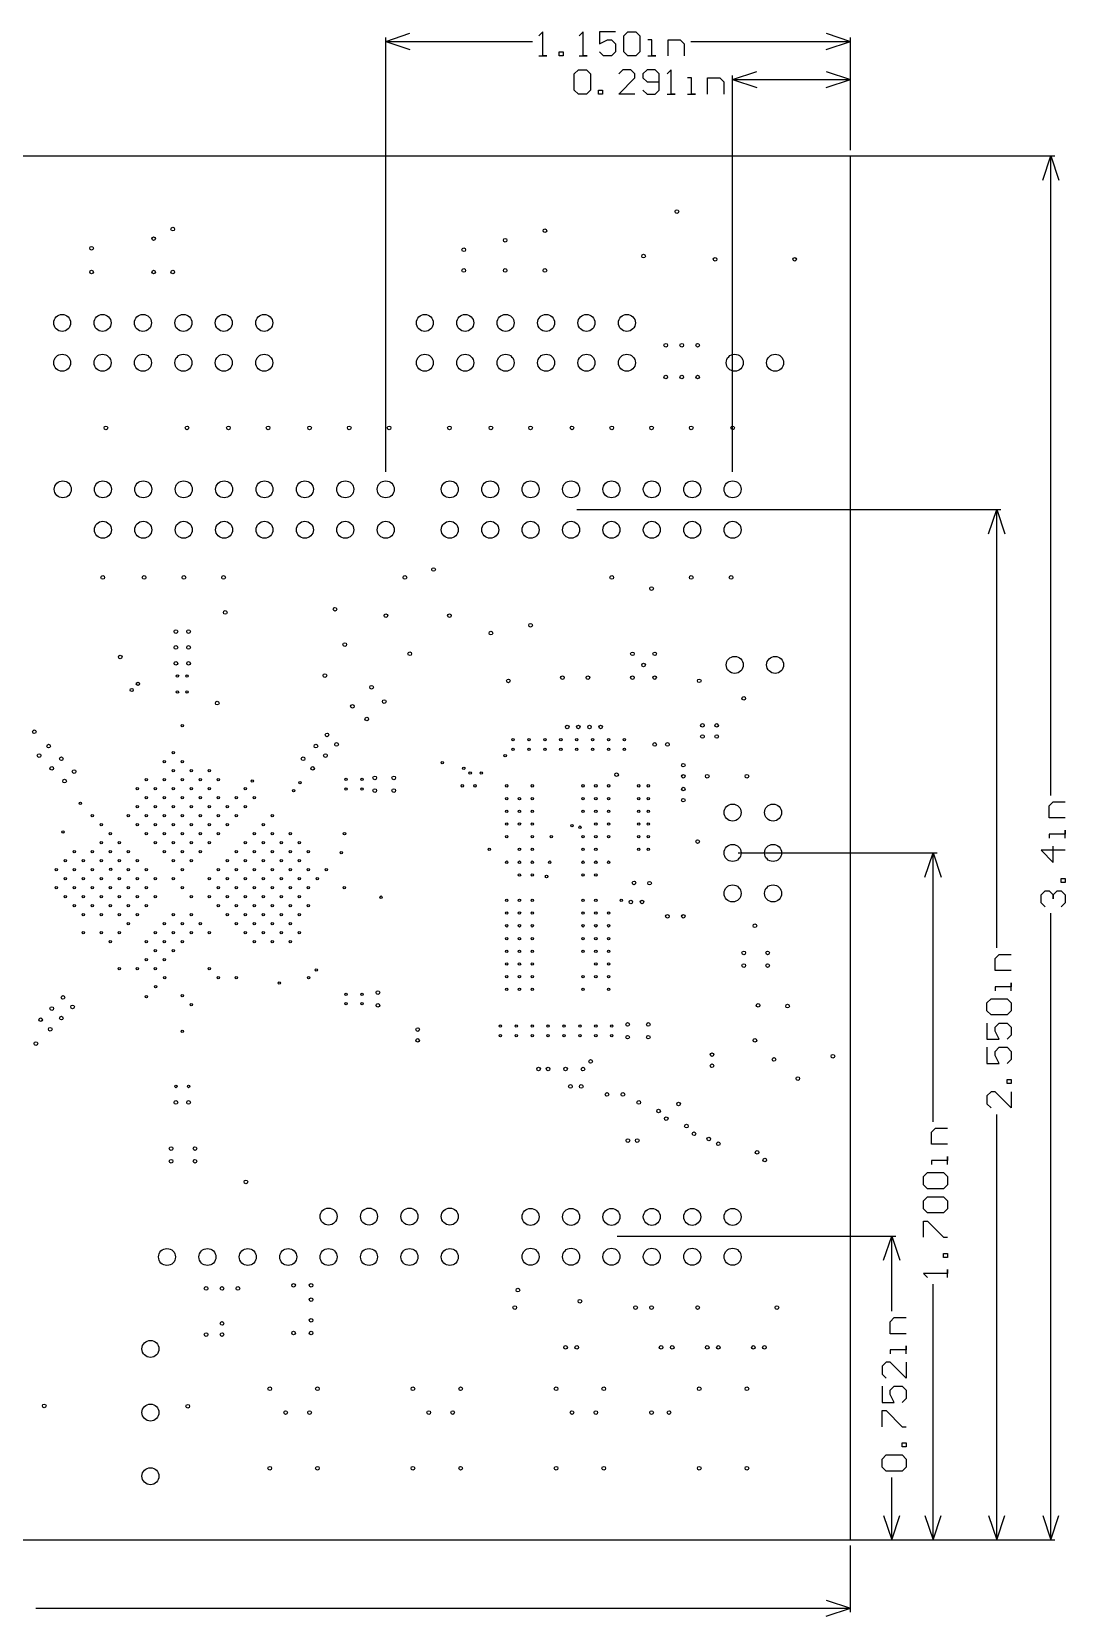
# Model space of a CAD drawing. Header units: millimetres. Extents: x 19 to 148, y 20 to 120.
# Drawn here: x 82.9 to 147.9, y 20.6 to 120.2 of the extents above; entities that cross this region are included whole.
import ezdxf

# ---------------------------------------------------------------- set-up
doc = ezdxf.new("R2010")
doc.units = ezdxf.units.MM
for name, color, linetype in [('Mechanical1', 6, 'Continuous'), ('PadHoleLayer', 156, 'Continuous'), ('ViaHoleLayer', 16, 'Continuous')]:
    doc.layers.add(name, color=color, linetype=linetype)

msp = doc.modelspace()

# ---------------------------------------------------------------- linework, layer by layer
at = {"layer": 'Mechanical1'}
for p, q in [((105.19, 119.6), (106.714, 120.108)), ((105.19, 92.531), (105.19, 119.854)), ((105.19, 119.6), (106.714, 119.092)), ((105.19, 119.6), (114.412, 119.6)), ((115.072, 120.209), (114.818, 119.955)), ((115.072, 118.686), (115.072, 120.209)), ((117.611, 120.209), (117.357, 119.955)), ((117.611, 118.686), (117.611, 120.209)), ((119.643, 120.209), (118.627, 120.209)), ((118.627, 120.209), (118.627, 119.448)), ((118.627, 119.448), (119.135, 119.702)), ((119.135, 119.702), (119.389, 119.702)), ((119.389, 119.702), (119.643, 119.448)), ((120.15, 119.955), (120.404, 120.209)), ((120.15, 118.94), (120.15, 119.955)), ((120.404, 120.209), (120.912, 120.209)), ((120.912, 120.209), (121.166, 119.955)), ((121.166, 119.955), (121.166, 118.94)), ((121.928, 119.702), (121.674, 119.702)), ((121.928, 118.686), (121.928, 119.702)), ((122.943, 118.686), (122.943, 119.702)), ((122.943, 119.702), (123.705, 119.702)), ((123.705, 119.702), (123.959, 119.448)), ((124.366, 119.6), (134.4, 119.6)), ((132.876, 120.108), (134.4, 119.6)), ((132.876, 119.092), (134.4, 119.6)), ((134.4, 112.754), (134.4, 119.854)), ((114.818, 118.686), (115.326, 118.686)), ((115.326, 118.686), (115.072, 118.686)), ((116.088, 118.686), (116.088, 118.94)), ((116.088, 118.94), (116.342, 118.94)), ((116.342, 118.686), (116.088, 118.686)), ((116.342, 118.94), (116.342, 118.686)), ((117.357, 118.686), (117.865, 118.686)), ((117.865, 118.686), (117.611, 118.686)), ((118.881, 118.686), (118.627, 118.94)), ((119.389, 118.686), (118.881, 118.686)), ((119.643, 118.94), (119.389, 118.686)), ((119.643, 119.448), (119.643, 118.94)), ((120.404, 118.686), (120.15, 118.94)), ((120.912, 118.686), (120.404, 118.686)), ((121.166, 118.94), (120.912, 118.686)), ((121.674, 118.686), (122.182, 118.686)), ((122.182, 118.686), (121.928, 118.686)), ((123.959, 119.448), (123.959, 118.686)), ((117.046, 117.555), (117.3, 117.809)), ((117.046, 116.54), (117.046, 117.555)), ((117.3, 117.809), (117.808, 117.809)), ((117.808, 117.809), (118.062, 117.555)), ((118.062, 117.555), (118.062, 116.54)), ((120.093, 117.809), (119.839, 117.555)), ((120.601, 117.809), (120.093, 117.809)), ((120.855, 117.555), (120.601, 117.809)), ((120.855, 117.302), (120.855, 117.555)), ((121.617, 117.809), (121.363, 117.555)), ((121.363, 117.555), (121.363, 117.302)), ((122.125, 117.809), (121.617, 117.809)), ((122.379, 117.555), (122.125, 117.809)), ((122.379, 116.54), (122.379, 117.555)), ((123.14, 117.809), (122.886, 117.555)), ((123.14, 116.286), (123.14, 117.809)), ((127, 117.2), (128.524, 117.708)), ((132.876, 117.708), (134.4, 117.2)), ((119.839, 116.286), (120.855, 117.302)), ((121.363, 117.302), (121.617, 117.048)), ((121.617, 117.048), (122.379, 117.048)), ((124.41, 117.302), (124.156, 117.302)), ((124.41, 116.286), (124.41, 117.302)), ((125.426, 116.286), (125.426, 117.302)), ((125.426, 117.302), (126.187, 117.302)), ((126.187, 117.302), (126.441, 117.048)), ((126.441, 117.048), (126.441, 116.286)), ((127, 92.531), (127, 117.454)), ((127, 117.2), (128.524, 116.692)), ((127, 117.2), (130.7, 117.2)), ((130.7, 117.2), (134.4, 117.2)), ((132.876, 116.692), (134.4, 117.2)), ((134.4, 112.754), (134.4, 117.454)), ((117.3, 116.286), (117.046, 116.54)), ((117.808, 116.286), (117.3, 116.286)), ((118.062, 116.54), (117.808, 116.286)), ((118.57, 116.286), (118.57, 116.54)), ((118.57, 116.54), (118.824, 116.54)), ((118.824, 116.286), (118.57, 116.286)), ((118.824, 116.54), (118.824, 116.286)), ((120.855, 116.286), (119.839, 116.286)), ((121.363, 116.54), (121.617, 116.286)), ((121.617, 116.286), (122.125, 116.286)), ((122.125, 116.286), (122.379, 116.54)), ((122.886, 116.286), (123.394, 116.286)), ((123.394, 116.286), (123.14, 116.286)), ((124.156, 116.286), (124.664, 116.286)), ((124.664, 116.286), (124.41, 116.286)), ((25.4, 112.4), (93.98, 112.4)), ((25.781, 112.4), (147.254, 112.4)), ((93.98, 112.4), (134.4, 112.4)), ((134.4, 25.4), (134.4, 112.4)), ((146.492, 110.876), (147, 112.4)), ((147, 112.4), (147.508, 110.876)), ((147, 72.201), (147, 112.4)), ((117.195, 90.17), (143.854, 90.17)), ((143.092, 88.646), (143.6, 90.17)), ((143.6, 90.17), (144.108, 88.646)), ((143.6, 62.609), (143.6, 90.17)), ((146.898, 71.541), (147.152, 71.795)), ((147.152, 71.795), (147.914, 71.795)), ((146.898, 70.779), (146.898, 71.541)), ((147.914, 70.779), (146.898, 70.779)), ((147.914, 69.763), (146.898, 69.763)), ((146.898, 69.763), (146.898, 69.509)), ((147.914, 69.509), (147.914, 70.017)), ((147.914, 70.017), (147.914, 69.763)), ((147.914, 68.748), (146.391, 68.748)), ((146.391, 68.748), (147.152, 67.986)), ((147.152, 67.986), (147.152, 69.001)), ((127.355, 68.58), (139.854, 68.58)), ((139.092, 67.056), (139.6, 68.58)), ((139.6, 68.58), (140.108, 67.056)), ((139.6, 51.687), (139.6, 68.58)), ((147.66, 66.716), (147.66, 66.97)), ((147.66, 66.97), (147.914, 66.97)), ((147.914, 66.97), (147.914, 66.716)), ((146.391, 65.954), (146.645, 66.208)), ((146.391, 65.447), (146.391, 65.954)), ((146.645, 66.208), (146.898, 66.208)), ((146.898, 66.208), (147.152, 65.954)), ((147.152, 65.954), (147.406, 66.208)), ((147.152, 65.954), (147.152, 65.701)), ((147.152, 65.701), (147.152, 65.954)), ((147.406, 66.208), (147.66, 66.208)), ((147.914, 66.716), (147.66, 66.716)), ((147.66, 66.208), (147.914, 65.954)), ((147.914, 65.954), (147.914, 65.447)), ((146.645, 65.193), (146.391, 65.447)), ((147, 25.4), (147, 64.786)), ((147.914, 65.447), (147.66, 65.193)), ((143.498, 61.949), (143.752, 62.203)), ((143.498, 61.187), (143.498, 61.949)), ((143.752, 62.203), (144.514, 62.203)), ((144.514, 61.187), (143.498, 61.187)), ((144.514, 60.172), (143.498, 60.172)), ((143.498, 60.172), (143.498, 59.918)), ((144.514, 59.918), (144.514, 60.426)), ((144.514, 60.426), (144.514, 60.172)), ((142.991, 59.156), (143.245, 59.41)), ((142.991, 58.648), (142.991, 59.156)), ((143.245, 59.41), (144.26, 59.41)), ((144.26, 59.41), (144.514, 59.156)), ((144.514, 59.156), (144.514, 58.648)), ((143.245, 58.394), (142.991, 58.648)), ((142.991, 57.886), (142.991, 56.871)), ((144.26, 58.394), (143.245, 58.394)), ((143.498, 57.633), (143.752, 57.886)), ((143.752, 57.886), (144.26, 57.886)), ((144.514, 58.648), (144.26, 58.394)), ((144.26, 57.886), (144.514, 57.633)), ((142.991, 56.871), (143.752, 56.871)), ((143.498, 57.379), (143.498, 57.633)), ((143.752, 56.871), (143.498, 57.379)), ((144.514, 57.125), (144.26, 56.871)), ((144.514, 57.633), (144.514, 57.125)), ((142.991, 56.363), (142.991, 55.347)), ((143.498, 56.109), (143.752, 56.363)), ((143.498, 55.855), (143.498, 56.109)), ((143.752, 55.347), (143.498, 55.855)), ((143.752, 56.363), (144.26, 56.363)), ((144.26, 56.363), (144.514, 56.109)), ((144.514, 56.109), (144.514, 55.601)), ((142.991, 55.347), (143.752, 55.347)), ((144.514, 55.601), (144.26, 55.347)), ((144.26, 54.078), (144.26, 54.332)), ((144.26, 54.332), (144.514, 54.332)), ((144.514, 54.078), (144.26, 54.078)), ((144.514, 54.332), (144.514, 54.078)), ((143.245, 53.57), (142.991, 53.316)), ((142.991, 53.316), (142.991, 52.808)), ((142.991, 52.808), (143.245, 52.554)), ((143.498, 53.57), (143.245, 53.57)), ((144.514, 52.554), (143.498, 53.57)), ((144.514, 53.57), (144.514, 52.554)), ((143.6, 25.4), (143.6, 52.148)), ((139.498, 51.027), (139.752, 51.281)), ((139.498, 50.265), (139.498, 51.027)), ((139.752, 51.281), (140.514, 51.281)), ((140.514, 50.265), (139.498, 50.265)), ((140.514, 49.25), (139.498, 49.25)), ((139.498, 49.25), (139.498, 48.996)), ((140.514, 48.996), (140.514, 49.504)), ((140.514, 49.504), (140.514, 49.25)), ((138.991, 48.234), (139.245, 48.488)), ((138.991, 47.726), (138.991, 48.234)), ((139.245, 48.488), (140.26, 48.488)), ((140.26, 48.488), (140.514, 48.234)), ((140.514, 48.234), (140.514, 47.726)), ((139.245, 47.472), (138.991, 47.726)), ((138.991, 46.711), (139.245, 46.964)), ((140.26, 47.472), (139.245, 47.472)), ((139.245, 46.964), (140.26, 46.964)), ((140.514, 47.726), (140.26, 47.472)), ((140.26, 46.964), (140.514, 46.711)), ((138.991, 46.203), (138.991, 46.711)), ((139.245, 45.949), (138.991, 46.203)), ((140.26, 45.949), (139.245, 45.949)), ((140.514, 46.203), (140.26, 45.949)), ((140.514, 46.711), (140.514, 46.203)), ((138.991, 44.425), (138.991, 45.441)), ((138.991, 45.441), (139.245, 45.441)), ((139.245, 45.441), (140.26, 44.425)), ((119.735, 44.5), (137.254, 44.5)), ((136.492, 42.976), (137, 44.5)), ((137, 44.5), (137.508, 42.976)), ((137, 39.774), (137, 44.5)), ((140.26, 44.425), (140.514, 44.425)), ((140.26, 43.156), (140.26, 43.41)), ((140.26, 43.41), (140.514, 43.41)), ((140.514, 43.156), (140.26, 43.156)), ((140.514, 43.41), (140.514, 43.156)), ((140.514, 42.14), (138.991, 42.14)), ((138.991, 42.14), (139.245, 41.886)), ((140.514, 41.886), (140.514, 42.394)), ((140.514, 42.394), (140.514, 42.14)), ((139.6, 25.4), (139.6, 41.48)), ((136.898, 39.114), (137.152, 39.368)), ((136.898, 38.352), (136.898, 39.114)), ((137.152, 39.368), (137.914, 39.368)), ((137.914, 38.352), (136.898, 38.352)), ((137.914, 37.337), (136.898, 37.337)), ((136.898, 37.337), (136.898, 37.083)), ((137.914, 37.083), (137.914, 37.591)), ((137.914, 37.591), (137.914, 37.337)), ((136.645, 36.575), (136.391, 36.321)), ((136.391, 36.321), (136.391, 35.813)), ((136.898, 36.575), (136.645, 36.575)), ((137.914, 35.559), (136.898, 36.575)), ((137.914, 36.575), (137.914, 35.559)), ((136.391, 35.813), (136.645, 35.559)), ((136.391, 35.051), (136.391, 34.036)), ((136.898, 34.798), (137.152, 35.051)), ((137.152, 35.051), (137.66, 35.051)), ((137.66, 35.051), (137.914, 34.798)), ((136.391, 34.036), (137.152, 34.036)), ((136.898, 34.544), (136.898, 34.798)), ((137.152, 34.036), (136.898, 34.544)), ((137.914, 34.29), (137.66, 34.036)), ((137.914, 34.798), (137.914, 34.29)), ((136.391, 32.512), (136.391, 33.528)), ((136.391, 33.528), (136.645, 33.528)), ((136.645, 33.528), (137.66, 32.512)), ((137.66, 32.512), (137.914, 32.512)), ((137.66, 31.243), (137.66, 31.497)), ((137.66, 31.497), (137.914, 31.497)), ((137.914, 31.243), (137.66, 31.243)), ((137.914, 31.497), (137.914, 31.243)), ((136.391, 30.481), (136.645, 30.735)), ((136.391, 29.973), (136.391, 30.481)), ((136.645, 29.719), (136.391, 29.973)), ((136.645, 30.735), (137.66, 30.735)), ((137.66, 30.735), (137.914, 30.481)), ((137.914, 29.973), (137.66, 29.719)), ((137.914, 30.481), (137.914, 29.973)), ((137.66, 29.719), (136.645, 29.719)), ((137, 25.4), (137, 29.313)), ((136.492, 26.924), (137, 25.4)), ((137, 25.4), (137.508, 26.924)), ((139.092, 26.924), (139.6, 25.4)), ((139.6, 25.4), (140.108, 26.924)), ((143.092, 26.924), (143.6, 25.4)), ((143.6, 25.4), (144.108, 26.924)), ((146.492, 26.924), (147, 25.4)), ((147, 25.4), (147.508, 26.924)), ((25.4, 25.4), (93.98, 25.4)), ((25.4, 25.4), (147.254, 25.4)), ((93.98, 25.4), (134.4, 25.4)), ((134.4, 20.846), (134.4, 25.046)), ((134.754, 25.4), (137.254, 25.4)), ((134.754, 25.4), (139.854, 25.4)), ((134.754, 25.4), (143.854, 25.4)), ((83.201, 21.1), (134.4, 21.1)), ((132.876, 21.608), (134.4, 21.1)), ((132.876, 20.592), (134.4, 21.1))]:
    msp.add_line(p, q, dxfattribs=at)
at = {"layer": 'PadHoleLayer'}
msp.add_lwpolyline([(121.4, 80.4), (121.4, 80.4), (121.4, 80.4), (121.4, 80.4)], close=True, dxfattribs=at)
for centre, radius in [((84.85, 101.9), 0.534), ((87.39, 101.9), 0.534), ((89.93, 101.9), 0.534), ((92.47, 101.9), 0.534), ((95.01, 101.9), 0.534), ((97.55, 101.9), 0.534), ((107.65, 101.9), 0.534), ((110.19, 101.9), 0.534), ((112.73, 101.9), 0.534), ((115.27, 101.9), 0.534), ((117.81, 101.9), 0.534), ((120.35, 101.9), 0.534), ((84.85, 99.4), 0.534), ((87.39, 99.4), 0.534), ((89.93, 99.4), 0.534), ((92.47, 99.4), 0.534), ((95.01, 99.4), 0.534), ((97.55, 99.4), 0.534), ((107.65, 99.4), 0.534), ((110.19, 99.4), 0.534), ((112.73, 99.4), 0.534), ((115.27, 99.4), 0.534), ((117.81, 99.4), 0.534), ((120.35, 99.4), 0.534), ((127.13, 99.4), 0.534), ((129.67, 99.4), 0.534), ((84.89, 91.44), 0.534), ((87.41, 91.44), 0.534), ((89.95, 91.44), 0.534), ((92.49, 91.44), 0.534), ((95.03, 91.44), 0.534), ((97.57, 91.44), 0.534), ((100.11, 91.44), 0.534), ((102.65, 91.44), 0.534), ((105.19, 91.44), 0.534), ((109.22, 91.44), 0.534), ((111.76, 91.44), 0.534), ((114.3, 91.44), 0.534), ((116.84, 91.44), 0.534), ((119.38, 91.44), 0.534), ((121.92, 91.44), 0.534), ((124.46, 91.44), 0.534), ((127, 91.44), 0.534), ((87.41, 88.9), 0.534), ((89.95, 88.9), 0.534), ((92.49, 88.9), 0.534), ((95.03, 88.9), 0.534), ((97.57, 88.9), 0.534), ((100.11, 88.9), 0.534), ((102.65, 88.9), 0.534), ((105.19, 88.9), 0.534), ((109.22, 88.9), 0.534), ((111.76, 88.9), 0.534), ((114.3, 88.9), 0.534), ((116.84, 88.9), 0.534), ((119.38, 88.9), 0.534), ((121.92, 88.9), 0.534), ((124.46, 88.9), 0.534), ((127, 88.9), 0.534), ((127.13, 80.4), 0.534), ((129.67, 80.4), 0.534), ((127, 71.12), 0.534), ((129.54, 71.12), 0.534), ((127, 68.58), 0.534), ((129.54, 68.58), 0.534), ((127, 66.04), 0.534), ((129.54, 66.04), 0.534), ((101.6, 45.72), 0.534), ((104.14, 45.72), 0.534), ((106.68, 45.72), 0.534), ((109.22, 45.72), 0.534), ((114.3, 45.7), 0.534), ((116.84, 45.7), 0.534), ((119.38, 45.7), 0.534), ((121.92, 45.7), 0.534), ((124.46, 45.7), 0.534), ((127, 45.7), 0.534), ((91.44, 43.18), 0.534), ((93.98, 43.18), 0.534), ((96.52, 43.18), 0.534), ((99.06, 43.18), 0.534), ((101.6, 43.18), 0.534), ((104.14, 43.18), 0.534), ((106.68, 43.18), 0.534), ((109.22, 43.18), 0.534), ((114.3, 43.2), 0.534), ((116.84, 43.2), 0.534), ((119.38, 43.2), 0.534), ((121.92, 43.2), 0.534), ((124.46, 43.2), 0.534), ((127, 43.2), 0.534), ((90.4, 37.4), 0.534), ((90.4, 33.4), 0.533), ((90.4, 29.4), 0.533)]:
    msp.add_circle(centre, radius, dxfattribs=at)
at = {"layer": 'ViaHoleLayer'}
for centre, radius in [((123.5, 108.9), 0.115), ((91.8, 107.8), 0.115), ((115.2, 107.7), 0.115), ((86.7, 106.6), 0.115), ((90.6, 107.2), 0.115), ((110.1, 106.5), 0.115), ((112.7, 107.1), 0.115), ((121.4, 106.1), 0.115), ((125.9, 105.9), 0.115), ((130.9, 105.9), 0.115), ((86.7, 105.1), 0.115), ((90.6, 105.1), 0.115), ((91.8, 105.1), 0.115), ((110.1, 105.2), 0.115), ((112.7, 105.2), 0.115), ((115.2, 105.2), 0.115), ((122.8, 100.5), 0.115), ((123.8, 100.5), 0.115), ((124.8, 100.5), 0.115), ((122.8, 98.5), 0.115), ((123.8, 98.5), 0.115), ((124.8, 98.5), 0.115), ((87.6, 95.3), 0.115), ((92.7, 95.3), 0.115), ((95.3, 95.3), 0.115), ((97.8, 95.3), 0.115), ((100.4, 95.3), 0.115), ((102.9, 95.3), 0.115), ((105.4, 95.3), 0.115), ((109.2, 95.3), 0.115), ((111.8, 95.3), 0.115), ((114.3, 95.3), 0.115), ((116.9, 95.3), 0.115), ((119.4, 95.3), 0.115), ((121.9, 95.3), 0.115), ((124.4, 95.3), 0.115), ((127, 95.3), 0.115), ((87.4, 85.9), 0.115), ((90, 85.9), 0.115), ((92.5, 85.9), 0.115), ((95, 85.9), 0.115), ((106.4, 85.9), 0.115), ((108.2, 86.4), 0.115), ((119.4, 85.9), 0.115), ((124.4, 85.9), 0.115), ((126.9, 85.9), 0.115), ((121.9, 85.2), 0.115), ((95.1, 83.7), 0.115), ((102, 83.9), 0.115), ((105.2, 83.5), 0.115), ((109.2, 83.5), 0.115), ((114.3, 82.9), 0.115), ((92, 82.5), 0.115), ((92.8, 82.5), 0.115), ((102.618, 81.682), 0.115), ((111.8, 82.4), 0.115), ((88.5, 80.9), 0.115), ((92, 81.5), 0.115), ((92.8, 81.5), 0.115), ((106.7, 81.1), 0.115), ((120.7, 81.1), 0.113), ((122.1, 81.1), 0.113), ((92, 80.5), 0.115), ((92.1, 79.7), 0.075), ((92.7, 79.7), 0.075), ((92.8, 80.5), 0.115), ((101.371, 79.729), 0.115), ((116.3, 79.6), 0.113), ((117.9, 79.6), 0.113), ((120.7, 79.6), 0.113), ((121.4, 80.4), 0.113), ((122.1, 79.6), 0.113), ((89.223, 78.823), 0.1), ((89.612, 79.212), 0.1), ((92.1, 78.7), 0.075), ((92.7, 78.7), 0.075), ((104.3, 79), 0.115), ((112.9, 79.4), 0.115), ((124.9, 79.4), 0.113), ((94.6, 78), 0.115), ((103.1, 77.8), 0.115), ((105.1, 78.1), 0.115), ((127.7, 78.3), 0.115), ((104, 77), 0.115), ((125.1, 76.6), 0.113), ((126, 76.6), 0.113), ((83.1, 76.2), 0.115), ((92.4, 76.582), 0.075), ((101.5, 76), 0.115), ((113.2, 75.7), 0.075), ((114.2, 75.7), 0.075), ((115.2, 75.7), 0.075), ((116.2, 75.7), 0.075), ((116.6, 76.5), 0.113), ((117.2, 75.7), 0.075), ((117.3, 76.5), 0.113), ((118, 76.5), 0.113), ((118.2, 75.7), 0.075), ((118.7, 76.5), 0.113), ((119.2, 75.7), 0.075), ((120.2, 75.7), 0.075), ((125.1, 75.9), 0.113), ((126, 75.9), 0.113), ((83.4, 74.7), 0.115), ((84, 75.3), 0.115), ((91.834, 74.885), 0.075), ((100.8, 75.3), 0.115), ((101.4, 74.7), 0.115), ((102.1, 75.4), 0.115), ((112.7, 74.7), 0.075), ((113.2, 75.1), 0.075), ((114.2, 75.1), 0.075), ((115.2, 75.1), 0.075), ((116.2, 75.1), 0.075), ((117.2, 75.1), 0.075), ((118.2, 75.1), 0.075), ((119.2, 75.1), 0.075), ((120.2, 75.1), 0.075), ((122.1, 75.4), 0.115), ((122.9, 75.4), 0.115), ((84.2, 73.9), 0.115), ((84.8, 74.5), 0.115), ((85.6, 73.7), 0.115), ((91.269, 74.32), 0.075), ((91.834, 73.754), 0.075), ((92.4, 74.32), 0.075), ((92.966, 73.754), 0.075), ((94.097, 73.754), 0.075), ((100, 74.5), 0.115), ((100.6, 73.9), 0.115), ((108.743, 74.257), 0.075), ((110.1, 73.9), 0.075), ((123.9, 74.1), 0.113), ((85, 73.1), 0.115), ((90.137, 73.188), 0.075), ((91.269, 73.188), 0.075), ((92.4, 73.188), 0.075), ((93.531, 73.188), 0.075), ((94.663, 73.188), 0.075), ((96.8, 73.1), 0.075), ((99.8, 73), 0.075), ((102.7, 73.2), 0.075), ((103.7, 73.2), 0.075), ((104.5, 73.3), 0.115), ((105.7, 73.3), 0.115), ((110, 72.8), 0.075), ((110.5, 73.6), 0.075), ((110.8, 72.8), 0.075), ((111.2, 73.6), 0.075), ((112.8, 72.8), 0.075), ((114.4, 72.8), 0.075), ((117.6, 72.8), 0.075), ((118.4, 72.8), 0.075), ((119.2, 72.8), 0.075), ((119.7, 73.5), 0.115), ((121.1, 72.8), 0.075), ((121.7, 72.8), 0.075), ((123.9, 73.4), 0.113), ((125.4, 73.4), 0.115), ((127.9, 73.4), 0.115), ((86, 71.7), 0.075), ((89.572, 72.623), 0.075), ((90.137, 72.057), 0.075), ((90.703, 72.623), 0.075), ((91.269, 72.057), 0.075), ((91.834, 72.623), 0.075), ((92.4, 72.057), 0.075), ((92.966, 72.623), 0.075), ((93.531, 72.057), 0.075), ((94.097, 72.623), 0.075), ((94.663, 72.057), 0.075), ((95.794, 72.057), 0.075), ((96.36, 72.623), 0.075), ((96.925, 72.057), 0.075), ((99.4, 72.5), 0.075), ((102.7, 72.6), 0.075), ((103.7, 72.6), 0.075), ((104.5, 72.5), 0.115), ((105.7, 72.5), 0.115), ((112.8, 72), 0.075), ((113.6, 72), 0.075), ((114.4, 72), 0.075), ((117.6, 72), 0.075), ((118.4, 72), 0.075), ((119.2, 72), 0.075), ((121.1, 72), 0.075), ((121.7, 72), 0.075), ((123.9, 72.6), 0.113), ((123.9, 71.9), 0.113), ((86.743, 70.925), 0.075), ((89.006, 70.925), 0.075), ((89.572, 71.491), 0.075), ((90.137, 70.925), 0.075), ((90.703, 71.491), 0.075), ((91.269, 70.925), 0.075), ((91.834, 71.491), 0.075), ((92.4, 70.925), 0.075), ((92.966, 71.491), 0.075), ((93.531, 70.925), 0.075), ((94.097, 71.491), 0.075), ((94.663, 70.925), 0.075), ((95.228, 71.491), 0.075), ((95.794, 70.925), 0.075), ((96.36, 71.491), 0.075), ((98.057, 70.925), 0.075), ((112.8, 71.2), 0.075), ((113.6, 71.2), 0.075), ((114.4, 71.2), 0.075), ((117.6, 71.2), 0.075), ((118.4, 71.2), 0.075), ((119.2, 71.2), 0.075), ((121.1, 71.2), 0.075), ((121.7, 71.2), 0.075), ((84.9, 69.9), 0.075), ((87.309, 70.36), 0.075), ((87.875, 69.794), 0.075), ((89.572, 70.36), 0.075), ((90.137, 69.794), 0.075), ((90.703, 70.36), 0.075), ((91.269, 69.794), 0.075), ((91.834, 70.36), 0.075), ((92.4, 69.794), 0.075), ((92.966, 70.36), 0.075), ((93.531, 69.794), 0.075), ((94.097, 70.36), 0.075), ((94.663, 69.794), 0.075), ((95.228, 70.36), 0.075), ((96.925, 69.794), 0.075), ((97.491, 70.36), 0.075), ((98.057, 69.794), 0.075), ((99.188, 69.794), 0.075), ((102.6, 69.8), 0.075), ((112.8, 70.4), 0.075), ((113.6, 70.4), 0.075), ((114.4, 70.4), 0.075), ((116.9, 70.3), 0.075), ((117.4, 70.2), 0.075), ((118.4, 70.4), 0.075), ((119.2, 70.4), 0.075), ((121.1, 70.4), 0.075), ((121.7, 70.4), 0.075), ((85.612, 68.663), 0.075), ((86.743, 68.663), 0.075), ((87.309, 69.228), 0.075), ((87.875, 68.663), 0.075), ((88.44, 69.228), 0.075), ((89.006, 68.663), 0.075), ((90.703, 69.228), 0.075), ((91.269, 68.663), 0.075), ((91.834, 69.228), 0.075), ((92.4, 68.663), 0.075), ((92.966, 69.228), 0.075), ((93.531, 68.663), 0.075), ((94.097, 69.228), 0.075), ((95.794, 68.663), 0.075), ((96.36, 69.228), 0.075), ((96.925, 68.663), 0.075), ((97.491, 69.228), 0.075), ((98.057, 68.663), 0.075), ((98.623, 69.228), 0.075), ((99.188, 68.663), 0.075), ((99.754, 69.228), 0.075), ((100.32, 68.663), 0.075), ((111.7, 68.8), 0.075), ((112.8, 69.6), 0.075), ((113.6, 68.8), 0.075), ((114.4, 69.6), 0.075), ((114.4, 68.8), 0.075), ((115.6, 69.6), 0.075), ((117.6, 69.6), 0.075), ((117.6, 68.8), 0.075), ((118.4, 69.6), 0.075), ((118.4, 68.8), 0.075), ((119.2, 69.6), 0.075), ((121.1, 69.6), 0.075), ((121.1, 68.8), 0.075), ((121.7, 69.6), 0.075), ((121.7, 68.8), 0.075), ((124.8, 69.3), 0.115), ((85.046, 68.097), 0.075), ((86.177, 68.097), 0.075), ((87.309, 68.097), 0.075), ((88.44, 68.097), 0.075), ((89.572, 68.097), 0.075), ((91.834, 68.097), 0.075), ((92.966, 68.097), 0.075), ((95.228, 68.097), 0.075), ((96.36, 68.097), 0.075), ((97.491, 68.097), 0.075), ((98.623, 68.097), 0.075), ((99.754, 68.097), 0.075), ((102.4, 68.6), 0.075), ((112.8, 68), 0.075), ((113.6, 68), 0.075), ((114.4, 68), 0.075), ((115.5, 68), 0.075), ((117.6, 68), 0.075), ((118.4, 68), 0.075), ((119.2, 68), 0.075), ((84.48, 67.531), 0.075), ((85.046, 66.966), 0.075), ((85.612, 67.531), 0.075), ((86.177, 66.966), 0.075), ((86.743, 67.531), 0.075), ((87.309, 66.966), 0.075), ((87.9, 67.55), 0.075), ((88.44, 66.966), 0.075), ((89.006, 67.531), 0.075), ((89.572, 66.966), 0.075), ((90.137, 67.531), 0.075), ((90.703, 66.966), 0.075), ((91.834, 66.966), 0.075), ((92.4, 67.531), 0.075), ((94.097, 66.966), 0.075), ((94.663, 67.531), 0.075), ((95.228, 66.966), 0.075), ((95.794, 67.531), 0.075), ((96.36, 66.966), 0.075), ((96.925, 67.531), 0.075), ((97.491, 66.966), 0.075), ((98.057, 67.531), 0.075), ((98.623, 66.966), 0.075), ((99.188, 67.531), 0.075), ((99.754, 66.966), 0.075), ((100.32, 67.531), 0.075), ((100.885, 66.966), 0.075), ((101.451, 67.531), 0.075), ((113.6, 67.2), 0.075), ((114.4, 67.2), 0.075), ((115.3, 67.1), 0.075), ((117.6, 67.2), 0.075), ((118.4, 67.2), 0.075), ((120.8, 66.7), 0.115), ((121.779, 66.679), 0.113), ((84.48, 66.4), 0.075), ((85.046, 65.834), 0.075), ((85.612, 66.4), 0.075), ((86.177, 65.834), 0.075), ((86.743, 66.4), 0.075), ((87.309, 65.834), 0.075), ((87.875, 66.4), 0.075), ((88.44, 65.834), 0.075), ((89.006, 66.4), 0.075), ((89.572, 65.834), 0.075), ((90.137, 66.4), 0.075), ((90.703, 65.834), 0.075), ((92.4, 66.4), 0.075), ((92.966, 65.834), 0.075), ((94.097, 65.834), 0.075), ((94.663, 66.4), 0.075), ((95.228, 65.834), 0.075), ((95.794, 66.4), 0.075), ((96.36, 65.834), 0.075), ((96.925, 66.4), 0.075), ((97.491, 65.834), 0.075), ((98.057, 66.4), 0.075), ((98.623, 65.834), 0.075), ((99.188, 66.4), 0.075), ((99.754, 65.834), 0.075), ((100.32, 66.4), 0.075), ((102.582, 66.4), 0.075), ((104.9, 65.8), 0.075), ((85.612, 65.269), 0.075), ((86.177, 64.703), 0.075), ((86.743, 65.269), 0.075), ((87.309, 64.703), 0.075), ((87.875, 65.269), 0.075), ((88.44, 64.703), 0.075), ((89.006, 65.269), 0.075), ((89.572, 64.703), 0.075), ((90.137, 65.269), 0.075), ((91.834, 64.703), 0.075), ((92.966, 64.703), 0.075), ((94.663, 65.269), 0.075), ((95.228, 64.703), 0.075), ((95.794, 65.269), 0.075), ((96.36, 64.703), 0.075), ((96.925, 65.269), 0.075), ((97.491, 64.703), 0.075), ((98.057, 65.269), 0.075), ((98.623, 64.703), 0.075), ((99.188, 65.269), 0.075), ((99.754, 64.703), 0.075), ((100.32, 65.269), 0.075), ((112.8, 65.6), 0.075), ((112.8, 64.8), 0.075), ((113.6, 65.6), 0.075), ((113.6, 64.8), 0.075), ((114.4, 65.6), 0.075), ((114.4, 64.8), 0.075), ((117.6, 65.6), 0.075), ((117.6, 64.8), 0.075), ((118.4, 65.6), 0.075), ((118.4, 64.8), 0.075), ((119.2, 64.8), 0.075), ((120, 65.6), 0.075), ((120.6, 65.5), 0.113), ((121.3, 65.5), 0.113), ((89.006, 64.137), 0.075), ((91.269, 64.137), 0.075), ((92.4, 64.137), 0.075), ((93.531, 64.137), 0.075), ((95.794, 64.137), 0.075), ((96.925, 64.137), 0.075), ((98.057, 64.137), 0.075), ((99.188, 64.137), 0.075), ((112.8, 64), 0.075), ((113.6, 64), 0.075), ((114.4, 64), 0.075), ((117.6, 64), 0.075), ((118.4, 64), 0.075), ((119.2, 64), 0.075), ((122.9, 64.6), 0.113), ((123.9, 64.6), 0.113), ((128.4, 64), 0.115), ((86.177, 63.572), 0.075), ((87.309, 63.572), 0.075), ((87.875, 63.006), 0.075), ((88.44, 63.572), 0.075), ((90.137, 63.006), 0.075), ((90.703, 63.572), 0.075), ((91.269, 63.006), 0.075), ((91.834, 63.572), 0.075), ((92.4, 63.006), 0.075), ((92.966, 63.572), 0.075), ((94.097, 63.572), 0.075), ((96.36, 63.572), 0.075), ((96.925, 63.006), 0.075), ((97.491, 63.572), 0.075), ((98.057, 63.006), 0.075), ((98.623, 63.572), 0.075), ((99.188, 63.006), 0.075), ((99.754, 63.572), 0.075), ((112.8, 63.2), 0.075), ((113.6, 63.2), 0.075), ((114.4, 63.2), 0.075), ((117.6, 63.2), 0.075), ((118.4, 63.2), 0.075), ((119.2, 63.2), 0.075), ((90.137, 61.875), 0.075), ((90.703, 62.44), 0.075), ((91.269, 61.875), 0.075), ((91.834, 62.44), 0.075), ((112.8, 62.4), 0.075), ((113.6, 62.4), 0.075), ((114.4, 62.4), 0.075), ((117.6, 62.4), 0.075), ((118.4, 62.4), 0.075), ((119.2, 62.4), 0.075), ((127.7, 62.3), 0.115), ((129.2, 62.3), 0.115), ((88.44, 61.309), 0.075), ((89.572, 61.309), 0.075), ((90.7, 61.3), 0.075), ((91.294, 60.749), 0.075), ((94.097, 61.309), 0.075), ((94.663, 60.743), 0.075), ((95.794, 60.743), 0.075), ((100.342, 60.742), 0.075), ((100.823, 61.223), 0.075), ((112.8, 61.6), 0.075), ((112.8, 60.8), 0.075), ((113.6, 61.6), 0.075), ((113.6, 60.8), 0.075), ((114.4, 61.6), 0.075), ((114.4, 60.8), 0.075), ((117.6, 60.8), 0.075), ((118.4, 61.6), 0.075), ((118.4, 60.8), 0.075), ((119.2, 61.6), 0.075), ((119.2, 60.8), 0.075), ((127.7, 61.5), 0.115), ((129.2, 61.5), 0.115), ((90.728, 60.183), 0.075), ((98.5, 60.4), 0.075), ((102.7, 59.7), 0.075), ((103.7, 59.7), 0.075), ((104.7, 59.8), 0.115), ((112.8, 60), 0.075), ((113.6, 60), 0.075), ((114.4, 60), 0.075), ((117.6, 60), 0.075), ((119.2, 60), 0.075), ((84.2, 58.8), 0.115), ((84.9, 59.5), 0.115), ((85.5, 58.9), 0.115), ((90.15, 59.55), 0.075), ((92.4, 59.612), 0.075), ((92.966, 59.046), 0.075), ((102.7, 59.1), 0.075), ((103.7, 59.1), 0.075), ((104.7, 59), 0.115), ((128.6, 59), 0.114), ((130.45, 58.95), 0.115), ((83.5, 58.1), 0.115), ((84.8, 58.2), 0.115), ((120.4, 57.8), 0.115), ((121.7, 57.8), 0.115), ((84.1, 57.5), 0.115), ((92.4, 57.366), 0.075), ((107.2, 57.48), 0.115), ((107.2, 56.8), 0.115), ((112.4, 57.7), 0.075), ((112.4, 57.1), 0.075), ((113.4, 57.7), 0.075), ((113.4, 57.1), 0.075), ((114.4, 57.7), 0.075), ((114.4, 57.1), 0.075), ((115.4, 57.7), 0.075), ((115.4, 57.1), 0.075), ((116.4, 57.7), 0.075), ((116.4, 57.1), 0.075), ((117.4, 57.7), 0.075), ((117.4, 57.1), 0.075), ((118.4, 57.7), 0.075), ((118.4, 57.1), 0.075), ((119.4, 57.7), 0.075), ((119.4, 57.1), 0.075), ((120.4, 57), 0.115), ((121.7, 57), 0.115), ((128.4, 56.8), 0.114), ((83.2, 56.6), 0.115), ((125.7, 55.9), 0.114), ((133.3, 55.8), 0.115), ((114.8, 55), 0.115), ((115.4, 55), 0.115), ((116.5, 55), 0.115), ((117.592, 54.992), 0.115), ((118.073, 55.473), 0.115), ((125.7, 55.2), 0.114), ((129.6, 55.6), 0.114), ((92, 53.9), 0.075), ((92.8, 53.9), 0.075), ((116.8, 53.9), 0.115), ((117.48, 53.9), 0.115), ((131.1, 54.4), 0.114), ((92, 52.9), 0.115), ((92.8, 52.9), 0.115), ((119.1, 53.4), 0.115), ((120.1, 53.4), 0.115), ((121.1, 52.9), 0.115), ((123.6, 52.8), 0.115), ((122.342, 52.358), 0.115), ((122.823, 51.877), 0.115), ((124.092, 51.408), 0.115), ((124.573, 50.927), 0.115), ((91.7, 50), 0.115), ((93.2, 50), 0.115), ((120.413, 50.5), 0.115), ((121, 50.5), 0.115), ((125.5, 50.6), 0.115), ((126.1, 50.3), 0.115), ((128.542, 49.758), 0.115), ((91.7, 49.2), 0.115), ((93.2, 49.2), 0.115), ((129.023, 49.277), 0.115), ((96.4, 47.9), 0.115), ((93.9, 41.2), 0.115), ((94.9, 41.2), 0.115), ((95.9, 41.2), 0.115), ((99.4, 41.4), 0.115), ((100.5, 41.4), 0.115), ((113.5, 41.1), 0.115), ((100.5, 40.5), 0.115), ((113.3, 40), 0.115), ((117.4, 40.4), 0.115), ((120.9, 40), 0.115), ((121.9, 40), 0.115), ((124.8, 40), 0.115), ((129.781, 40), 0.115), ((94.9, 39), 0.115), ((100.5, 39.2), 0.115), ((93.9, 38.3), 0.115), ((94.9, 38.3), 0.115), ((99.4, 38.4), 0.115), ((100.5, 38.4), 0.115), ((116.5, 37.5), 0.115), ((117.2, 37.5), 0.115), ((122.5, 37.5), 0.115), ((123.2, 37.5), 0.115), ((125.4, 37.5), 0.115), ((126.1, 37.5), 0.115), ((128.3, 37.5), 0.115), ((129, 37.5), 0.115), ((97.9, 34.9), 0.115), ((100.9, 34.9), 0.115), ((106.9, 34.9), 0.115), ((109.9, 34.9), 0.115), ((115.9, 34.9), 0.115), ((118.9, 34.9), 0.115), ((124.9, 34.9), 0.115), ((127.9, 34.9), 0.115), ((83.719, 33.819), 0.115), ((92.75, 33.8), 0.115), ((98.9, 33.4), 0.115), ((100.4, 33.4), 0.115), ((107.9, 33.4), 0.115), ((109.4, 33.4), 0.115), ((116.9, 33.4), 0.115), ((118.4, 33.4), 0.115), ((121.9, 33.4), 0.115), ((123, 33.4), 0.115), ((97.9, 29.9), 0.115), ((100.9, 29.9), 0.115), ((106.9, 29.9), 0.115), ((109.9, 29.9), 0.115), ((115.9, 29.9), 0.115), ((118.9, 29.9), 0.115), ((124.9, 29.9), 0.115), ((127.9, 29.9), 0.115)]:
    msp.add_circle(centre, radius, dxfattribs=at)

doc.saveas('drawing.dxf')
